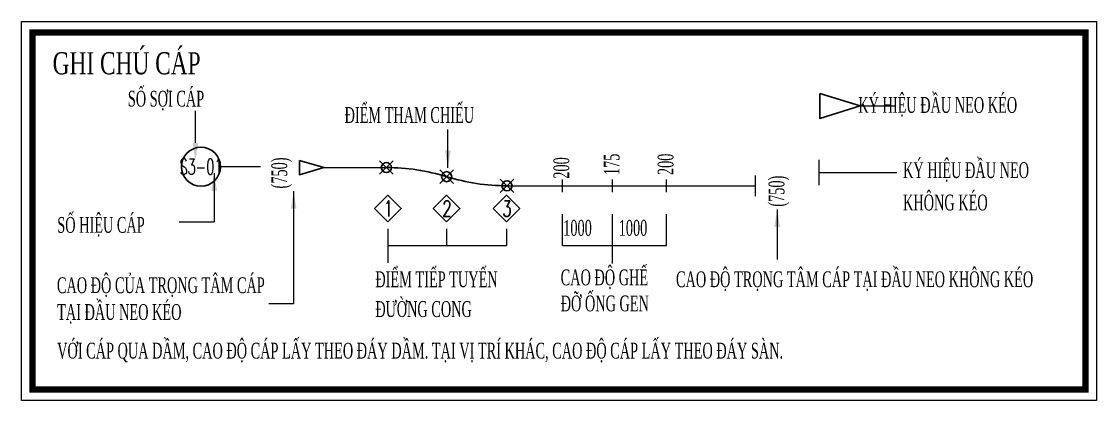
# Model space of a CAD drawing. Header units: millimetres. Extents: x 131700 to 589785, y -24154 to 46087.
# Drawn here: x 438096 to 463635, y -24154 to -15161 of the extents above; entities that cross this region are included whole.
import ezdxf
from ezdxf.enums import TextEntityAlignment as Align

# ---------------------------------------------------------------- set-up
doc = ezdxf.new("R2010")
doc.units = ezdxf.units.MM
doc.layers.get('0').update_dxf_attribs({"lineweight": 20})
doc.layers.add('8.TEXT', color=7, linetype='Continuous', lineweight=20)
doc.layers.add('a.LEADER', color=8, linetype='Continuous', lineweight=15)
for name, color, linetype in [('FREY_CHR', 7, 'Continuous'), ('FREY_TENDON', 6, 'Continuous'), ('LH', 7, 'Continuous'), ('PT-HORI', 6, 'Continuous'), ('PT-VERT', 6, 'Continuous')]:
    doc.layers.add(name, color=color, linetype=linetype)
doc.styles.add('T-NO', font='romans.shx', dxfattribs={"width": 0.8})
doc.styles.add('TM', font='romans.shx', dxfattribs={"width": 0.7})
doc.styles.add('Vnsimili', font='vntimeh.shx', dxfattribs={"width": 0.7})

# ---------------------------------------------------------------- blocks, each defined once
blk = doc.blocks.new('gcc')
at = {"color": 7, "ltscale": 250}
blk.add_lwpolyline([(421498, -404404), (452145, -404404), (452145, -415195), (421498, -415195)], close=True, dxfattribs=at)
at = {"color": 7, "ltscale": 250, "const_width": 180}
blk.add_lwpolyline([(421811, -404717), (451832, -404717), (451832, -414882), (421811, -414882)], close=True, dxfattribs=at)
at = {"layer": 'a.LEADER', "color": 9, "linetype": 'Continuous'}
for p, q in [((426454, -407856), (426454, -406943)), ((433655, -408568), (433655, -407478)), ((426990, -408720), (426990, -410111)), ((428308, -408538), (427172, -408538)), ((429256, -409238), (429256, -412447)), ((436919, -410785), (436919, -409894)), ((438344, -411294), (438344, -409894)), ((439883, -410785), (439883, -409894)), ((443040, -409756), (443040, -411180)), ((425995, -410111), (426990, -410111)), ((431945, -410308), (431945, -411277)), ((433616, -410308), (433616, -410785)), ((435325, -410308), (435325, -410785)), ((431945, -410785), (435325, -410785)), ((436919, -410785), (439883, -410785)), ((429256, -412447), (428546, -412447))]:
    blk.add_line(p, q, dxfattribs=at)
at = {"layer": 'a.LEADER', "color": 4, "ltscale": 2}
blk.add_line((445410, -406809), (446425, -406809), dxfattribs=at)
at = {"layer": 'a.LEADER'}
for p, q in [((432091, -408754), (431709, -408372)), ((431709, -408754), (432091, -408372)), ((433810, -409013), (433429, -408631)), ((433429, -409013), (433810, -408631)), ((435530, -409272), (435148, -408890)), ((435148, -409272), (435530, -408890))]:
    blk.add_line(p, q, dxfattribs=at)
at = {"layer": 'a.LEADER', "color": 4, "ltscale": 150, "extrusion": (-0.037273, 1.4712e-13, 0.999305)}
blk.add_line((444242, -409065, -57), (444242, -408345, -57), dxfattribs=at)
at = {"layer": 'a.LEADER', "color": 4, "linetype": 'Continuous'}
for p, q in [((430115, -408563), (431900, -408563)), ((435339, -409081), (442418, -409081))]:
    blk.add_line(p, q, dxfattribs=at)
at = {"layer": 'a.LEADER', "color": 4}
blk.add_line((442418, -408788), (442418, -409375), dxfattribs=at)
at = {"layer": 'a.LEADER', "color": 4, "ltscale": 2, "extrusion": (-0.037273, 1.4712e-13, 0.999305)}
blk.add_line((444258, -408705), (446451, -408705, 98), dxfattribs=at)
at = {"layer": 'a.LEADER', "linetype": 'Continuous'}
for p, q in [((436919, -409261), (436919, -408901)), ((438344, -409261), (438344, -408901)), ((439883, -409261), (439883, -408901))]:
    blk.add_line(p, q, dxfattribs=at)
at = {"layer": 'FREY_CHR'}
for centre in [(431900, -408563), (433619, -408822), (435339, -409081)]:
    blk.add_circle(centre, 144, dxfattribs=at)
at = {"layer": 'FREY_TENDON', "color": 4, "ltscale": 150}
blk.add_lwpolyline([(444258, -406449), (445410, -406809), (444258, -407169)], close=True, dxfattribs=at)
at = {"layer": 'LH', "color": 9, "linetype": 'Continuous'}
for points in [[(431945, -410106), (432323, -409728), (431945, -409349), (431566, -409728)], [(433616, -410106), (433995, -409728), (433616, -409349), (433238, -409728)], [(435325, -410106), (435704, -409728), (435325, -409349), (434947, -409728)]]:
    blk.add_lwpolyline(points, close=True, dxfattribs=at)
blk.add_circle((426615, -408538), 557, dxfattribs=at)
for points in [[(426537, -407856), (426371, -407856), (426454, -408353)], [(433738, -408072), (433572, -408072), (433655, -408568)], [(426907, -409217), (427072, -409217), (426990, -408720)], [(429173, -409734), (429338, -409734), (429256, -409238)], [(442957, -410252), (443123, -410252), (443040, -409756)]]:
    blk.add_solid(points, dxfattribs=at)
at = {"layer": 'PT-HORI', "color": 4, "linetype": 'Continuous'}
for centre, start, end in [((431900, -414399), 72.8686, 90), ((435339, -403245), 252.8686, 270)]:
    blk.add_arc(centre, 5836, start, end, dxfattribs=at)
at = {"layer": 'PT-VERT', "color": 4}
blk.add_lwpolyline([(429420, -408361), (429420, -408766), (430115, -408563)], close=True, dxfattribs=at)
at = {"layer": '8.TEXT', "color": 7, "style": 'Vnsimili'}
for s, height, width, p in [('ghi chó c¸p', 629.97, 0.7, (422386, -405907)), ('sè sîi c¸p', 450, 0.6, (424530, -406826)), ('®iÓm tham chiÕu', 450, 0.6, (430708, -407290)), ('              ký hiÖu ®Çu neo kÐo', 450, 0.6, (443925, -407004)), ('ký hiÖu ®Çu neo', 450, 0.6, (446630, -408860)), ('kh«ng KÐO', 450, 0.6, (446630, -409782)), ('sè hiÖu c¸p', 450, 0.6, (422518, -410420)), ('1000', 450, 0.6, (436942, -410505)), ('1000', 450, 0.6, (438524, -410505)), ('cao ®é cña träng t©m c¸p ', 450, 0.6, (422508, -412138)), ('®iÓm tiÕp tuyÕn ', 450, 0.6, (431585, -411969)), ('cao ®é ghÕ', 450, 0.6, (436870, -411915)), ('cao ®é träng t©m c¸p t¹i ®Çu neo kh«ng kÐo', 450, 0.6, (440157, -411968)), ('®ì èng gen', 450, 0.6, (436870, -412656)), ('t¹i ®Çu neo kÐo', 450, 0.6, (422514, -412901)), ('®\xadêng cong', 450, 0.6, (431585, -412817)), ('víi c¸p qua dÇm, cao ®é c¸p lÊy theo ®¸y dÇm. t¹i vÞ trÝ kh¸c, cao ®é c¸p lÊy theo ®¸y sµn.', 450, 0.6, (422514, -414001))]:
    blk.add_text(s, height=height, dxfattribs=dict(at, width=width)).set_placement(p)
at = {"layer": '8.TEXT', "color": 7, "style": 'Vnsimili', "width": 0.6}
for s, p in [('175', (438546, -408777)), ('200', (440085, -408777)), ('(750)', (429072, -409159)), ('200', (437113, -408880)), ('(750)', (443248, -409677))]:
    blk.add_text(s, height=450, rotation=90, dxfattribs=at).set_placement(p)
at = {"layer": '8.TEXT', "color": 7, "linetype": 'Continuous', "style": 'T-NO', "width": 0.6}
blk.add_text('S3-01', height=450, dxfattribs=at).set_placement((426615, -408538), align=Align.MIDDLE)
at = {"layer": '8.TEXT', "color": 7, "ltscale": 150, "style": 'TM', "width": 0.7}
for s, p in [('1', (431956, -409731)), ('2', (433628, -409731)), ('3', (435337, -409731))]:
    blk.add_text(s, height=450, dxfattribs=at).set_placement(p, align=Align.MIDDLE_CENTER)

msp = doc.modelspace()

# ---------------------------------------------------------------- block references
at = {"layer": '8.TEXT', "xscale": 0.8333333333333341, "yscale": 0.8333333333333341, "zscale": 0.8333333333333341}
msp.add_blockref('gcc', (86847.7, 321842.2), dxfattribs=at)

doc.saveas('drawing.dxf')
